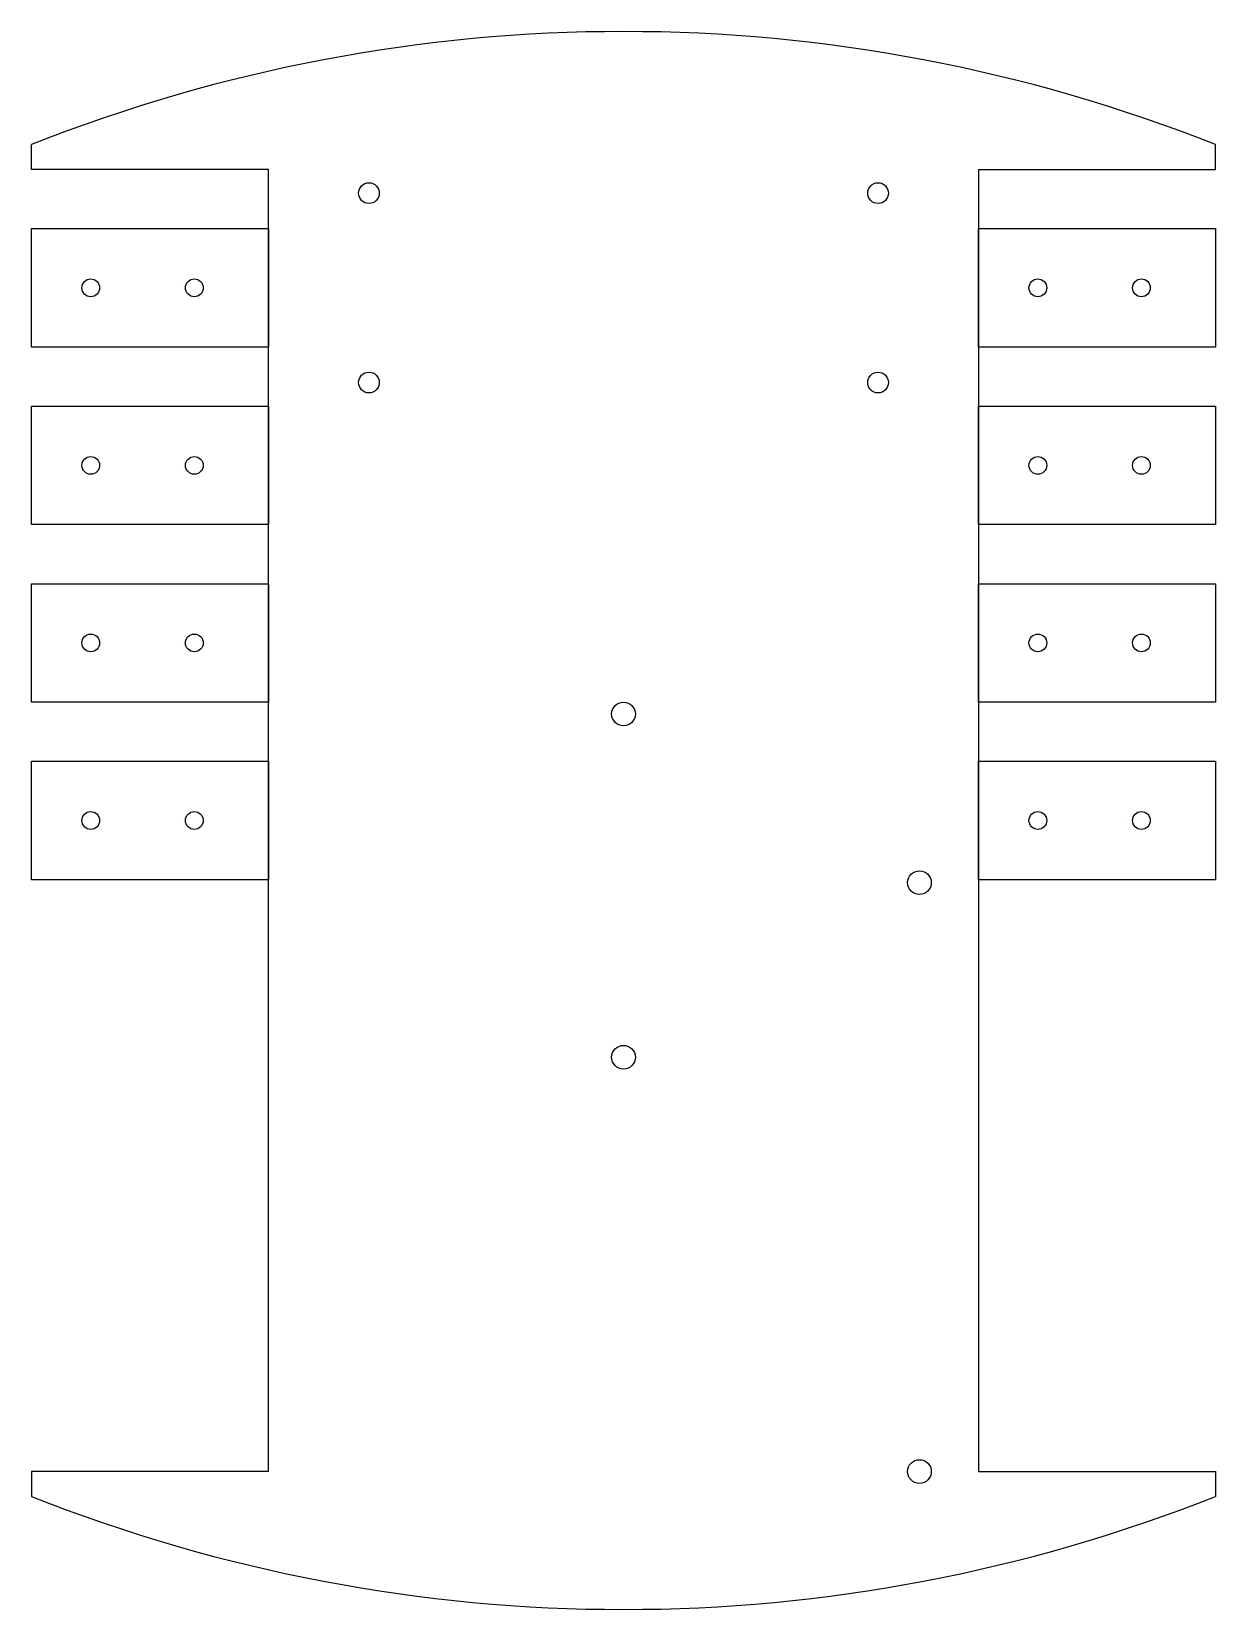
# Model space of a CAD drawing. Header units: millimetres. Extents: x 0 to 200, y -267 to 0.
import ezdxf

# ---------------------------------------------------------------- set-up
doc = ezdxf.new("R2010")
doc.units = ezdxf.units.MM
doc.layers.get('0').update_dxf_attribs({"lineweight": 25})

msp = doc.modelspace()

# ---------------------------------------------------------------- linework, layer by layer
for p, q in [((0, -23.3), (0, -19.1)), ((200, -23.3), (200, -19.1)), ((40, -23.3), (0, -23.3)), ((40, -243.3), (40, -23.3)), ((160, -23.3), (160, -243.3)), ((160, -23.3), (200, -23.3)), ((0, -33.3), (40, -33.3)), ((0, -53.3), (0, -33.3)), ((40, -33.3), (40, -53.3)), ((160, -33.3), (200, -33.3)), ((160, -53.3), (160, -33.3)), ((200, -33.3), (200, -53.3)), ((24.5, -43.3), (24.5, -43.3)), ((184.5, -43.3), (184.5, -43.3)), ((40, -53.3), (0, -53.3)), ((200, -53.3), (160, -53.3)), ((0, -63.3), (40, -63.3)), ((0, -83.3), (0, -63.3)), ((40, -63.3), (40, -83.3)), ((160, -63.3), (200, -63.3)), ((160, -83.3), (160, -63.3)), ((200, -63.3), (200, -83.3)), ((24.5, -73.3), (24.5, -73.3)), ((184.5, -73.3), (184.5, -73.3)), ((40, -83.3), (0, -83.3)), ((200, -83.3), (160, -83.3)), ((0, -93.3), (40, -93.3)), ((0, -113.3), (0, -93.3)), ((40, -93.3), (40, -113.3)), ((160, -93.3), (200, -93.3)), ((160, -113.3), (160, -93.3)), ((200, -93.3), (200, -113.3)), ((24.5, -103.3), (24.5, -103.3)), ((184.5, -103.3), (184.5, -103.3)), ((40, -113.3), (0, -113.3)), ((200, -113.3), (160, -113.3)), ((0, -123.3), (40, -123.3)), ((0, -143.3), (0, -123.3)), ((40, -123.3), (40, -143.3)), ((160, -123.3), (200, -123.3)), ((160, -143.3), (160, -123.3)), ((200, -123.3), (200, -143.3)), ((24.5, -133.3), (24.5, -133.3)), ((184.5, -133.3), (184.5, -133.3)), ((40, -143.3), (0, -143.3)), ((200, -143.3), (160, -143.3)), ((40, -243.3), (0, -243.3)), ((0, -243.3), (0, -247.5)), ((160, -243.3), (200, -243.3)), ((200, -243.3), (200, -247.5))]:
    msp.add_line(p, q)
for centre, radius in [((57, -27.3), 1.75), ((143, -27.3), 1.75), ((10, -43.3), 1.5), ((27.5, -43.3), 1.5), ((170, -43.3), 1.5), ((187.5, -43.3), 1.5), ((57, -59.3), 1.75), ((143, -59.3), 1.75), ((10, -73.3), 1.5), ((27.5, -73.3), 1.5), ((170, -73.3), 1.5), ((187.5, -73.3), 1.5), ((10, -103.3), 1.5), ((27.5, -103.3), 1.5), ((170, -103.3), 1.5), ((187.5, -103.3), 1.5), ((100, -115.3), 2), ((10, -133.3), 1.5), ((27.5, -133.3), 1.5), ((170, -133.3), 1.5), ((187.5, -133.3), 1.5), ((150, -143.8), 2), ((100, -173.3), 2), ((150, -243.3), 2)]:
    msp.add_circle(centre, radius)
for centre, start, end in [((100, -271.31), 68.3715, 111.6285), ((100, 4.71), 248.3715, 291.6285)]:
    msp.add_arc(centre, 271.31, start, end)

doc.saveas('drawing.dxf')
